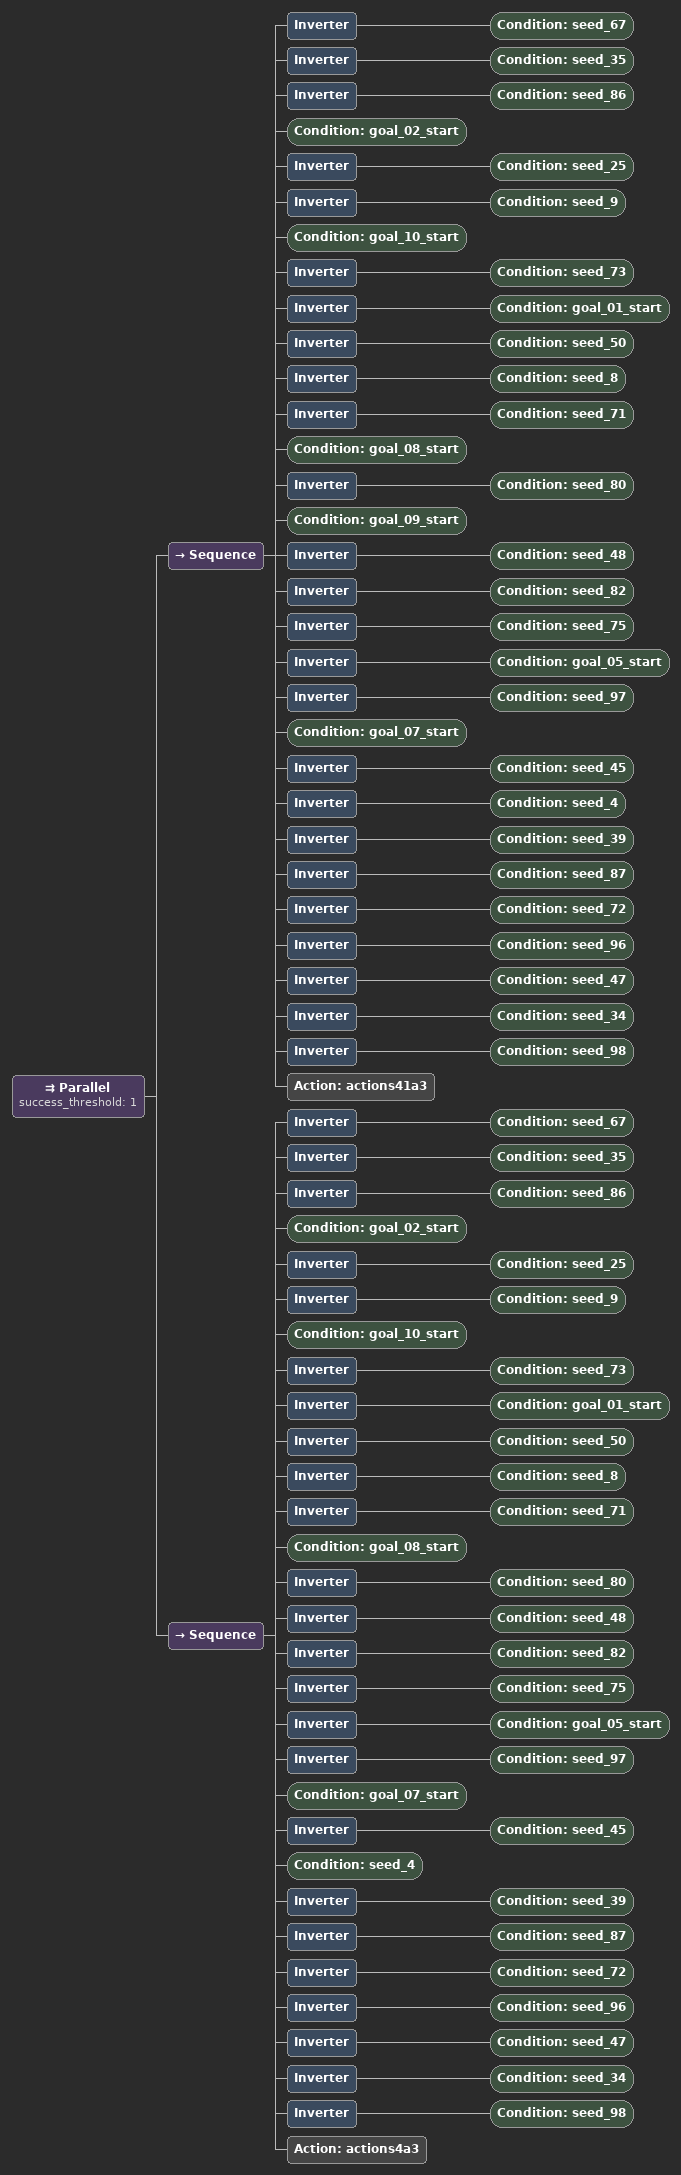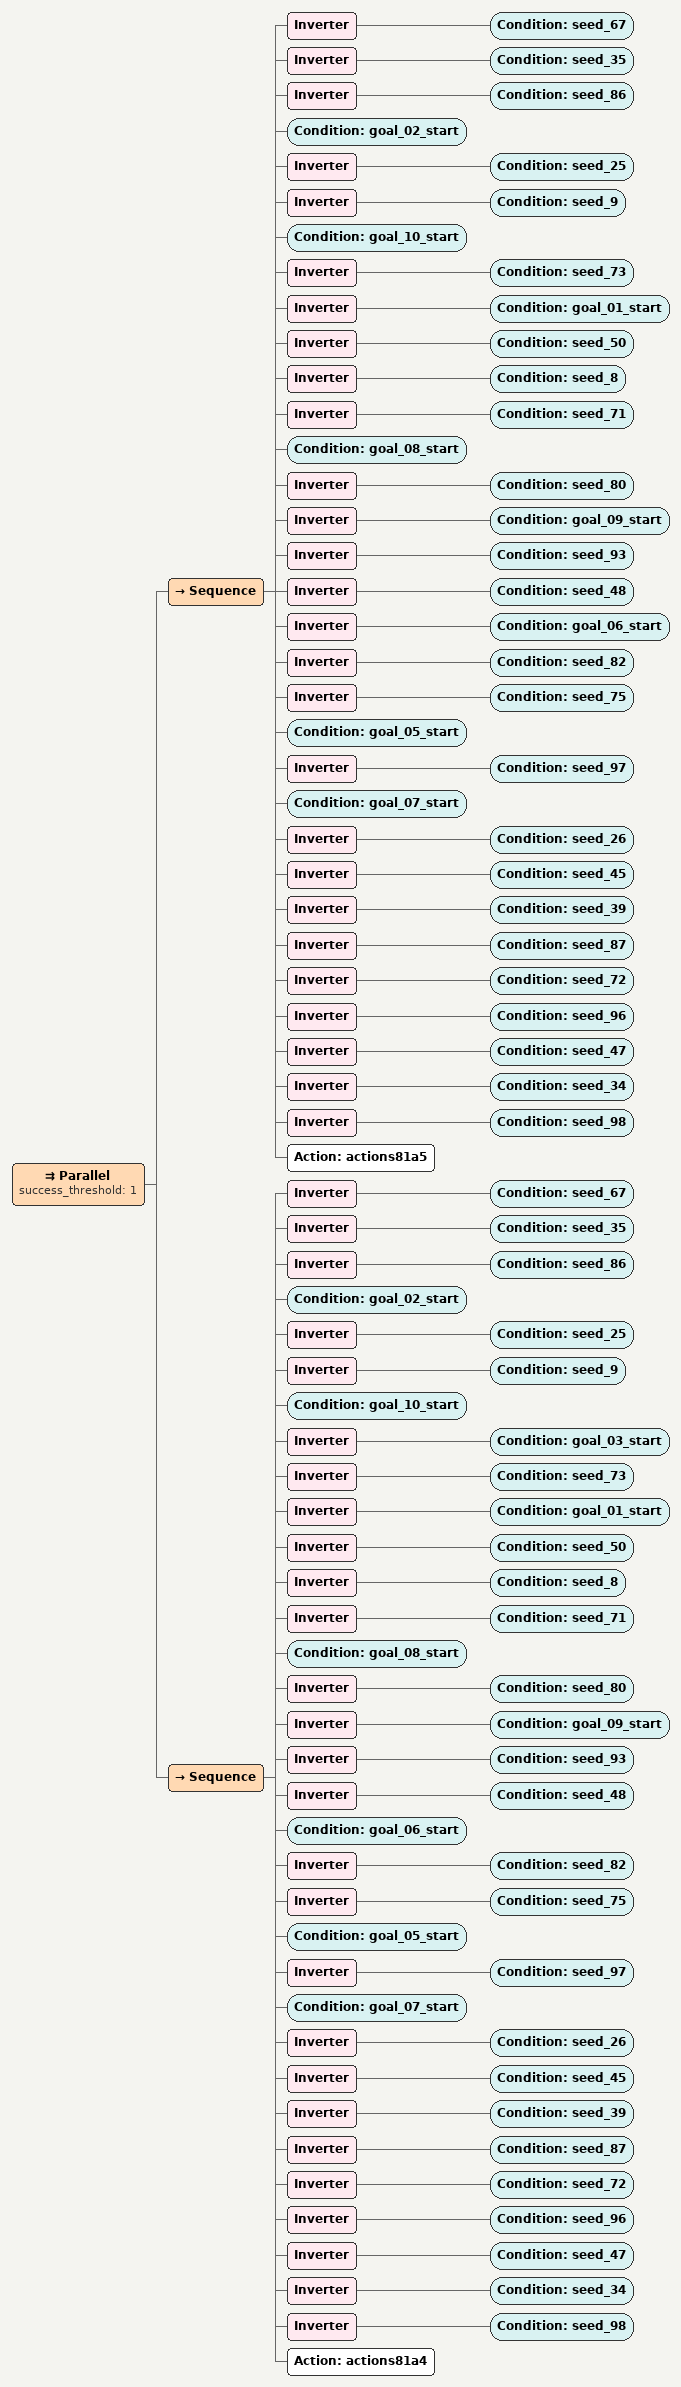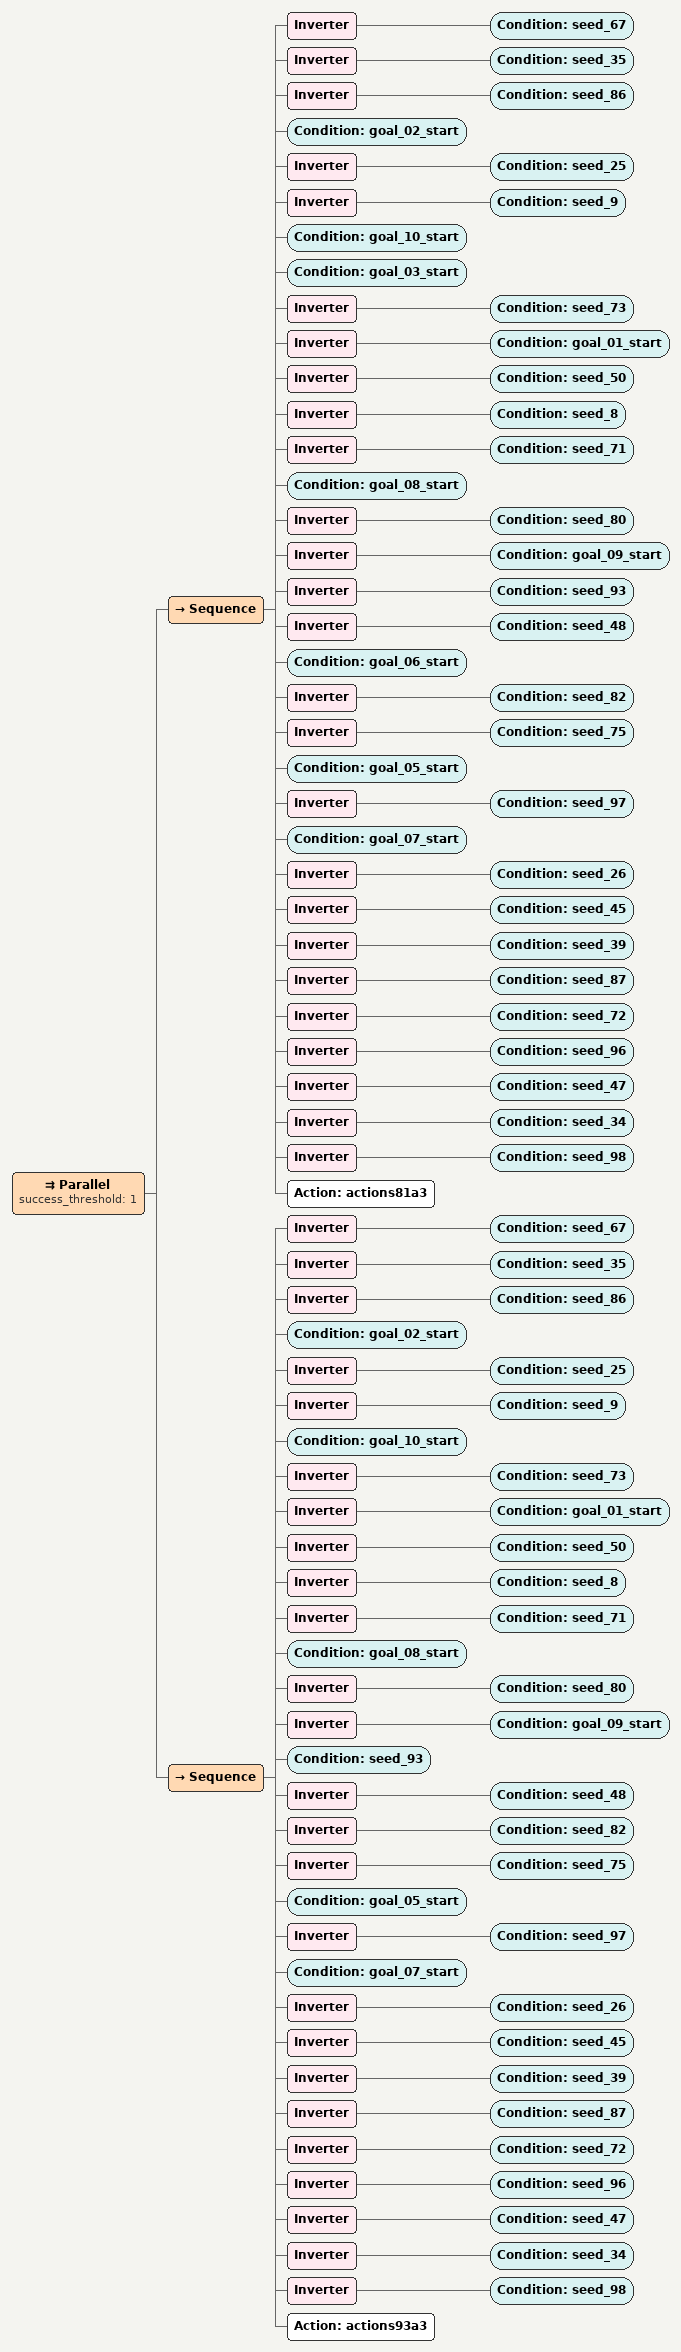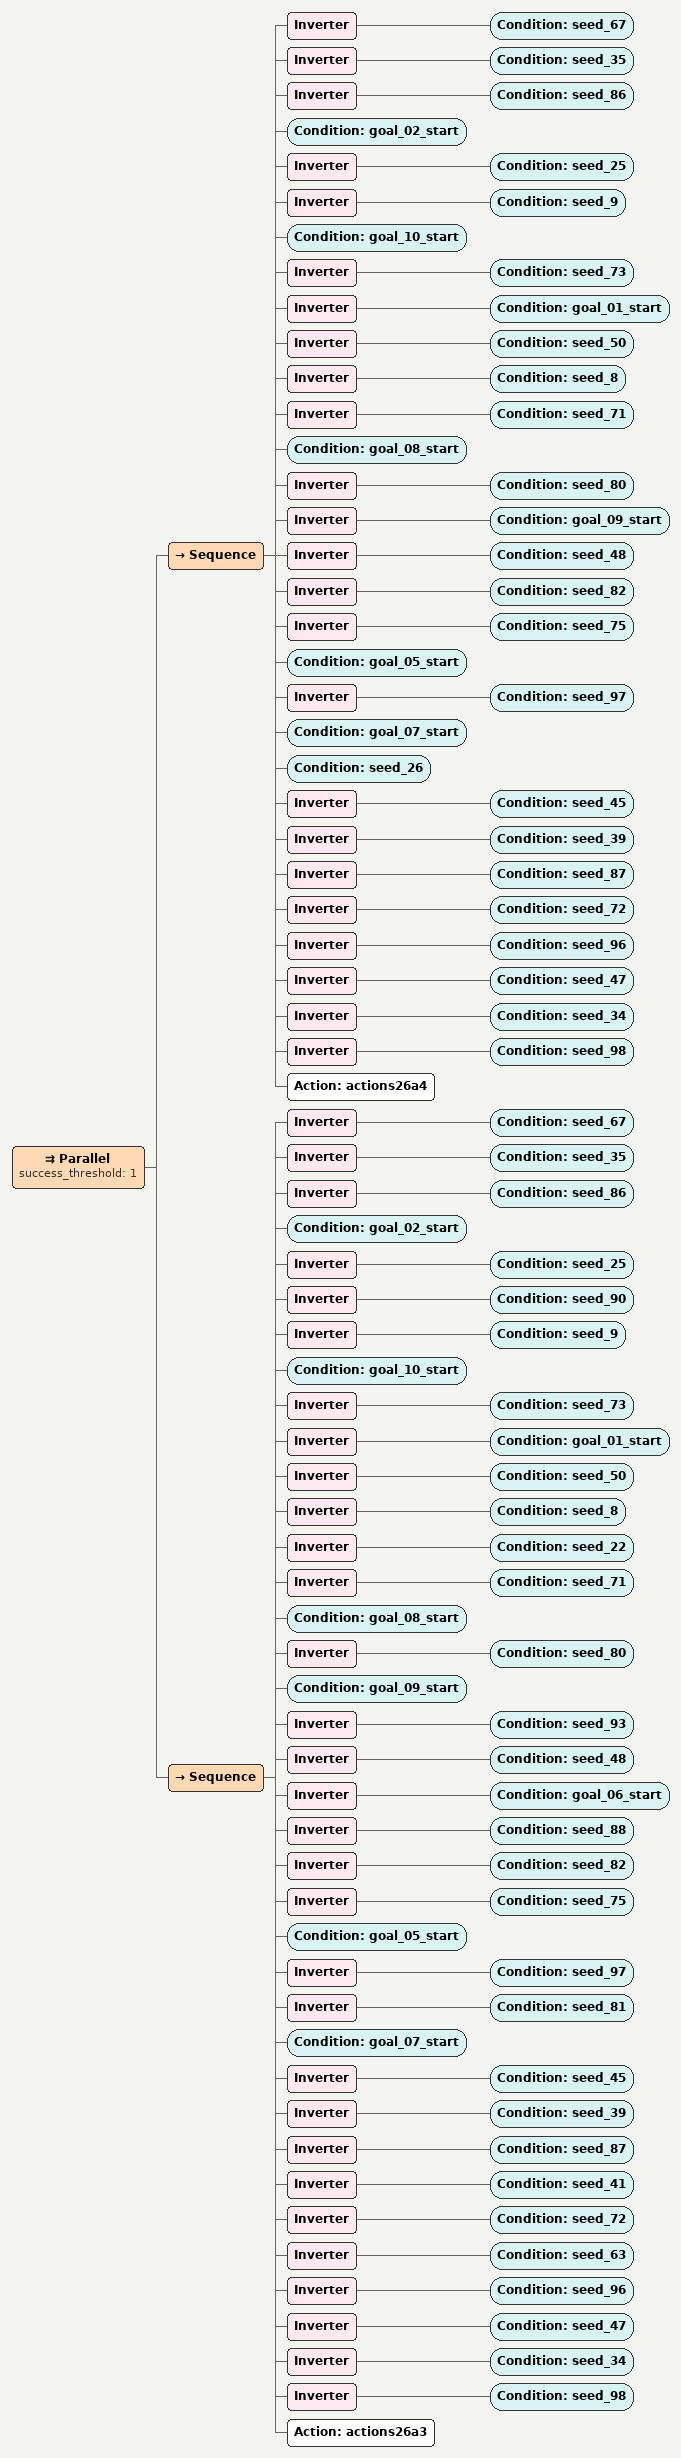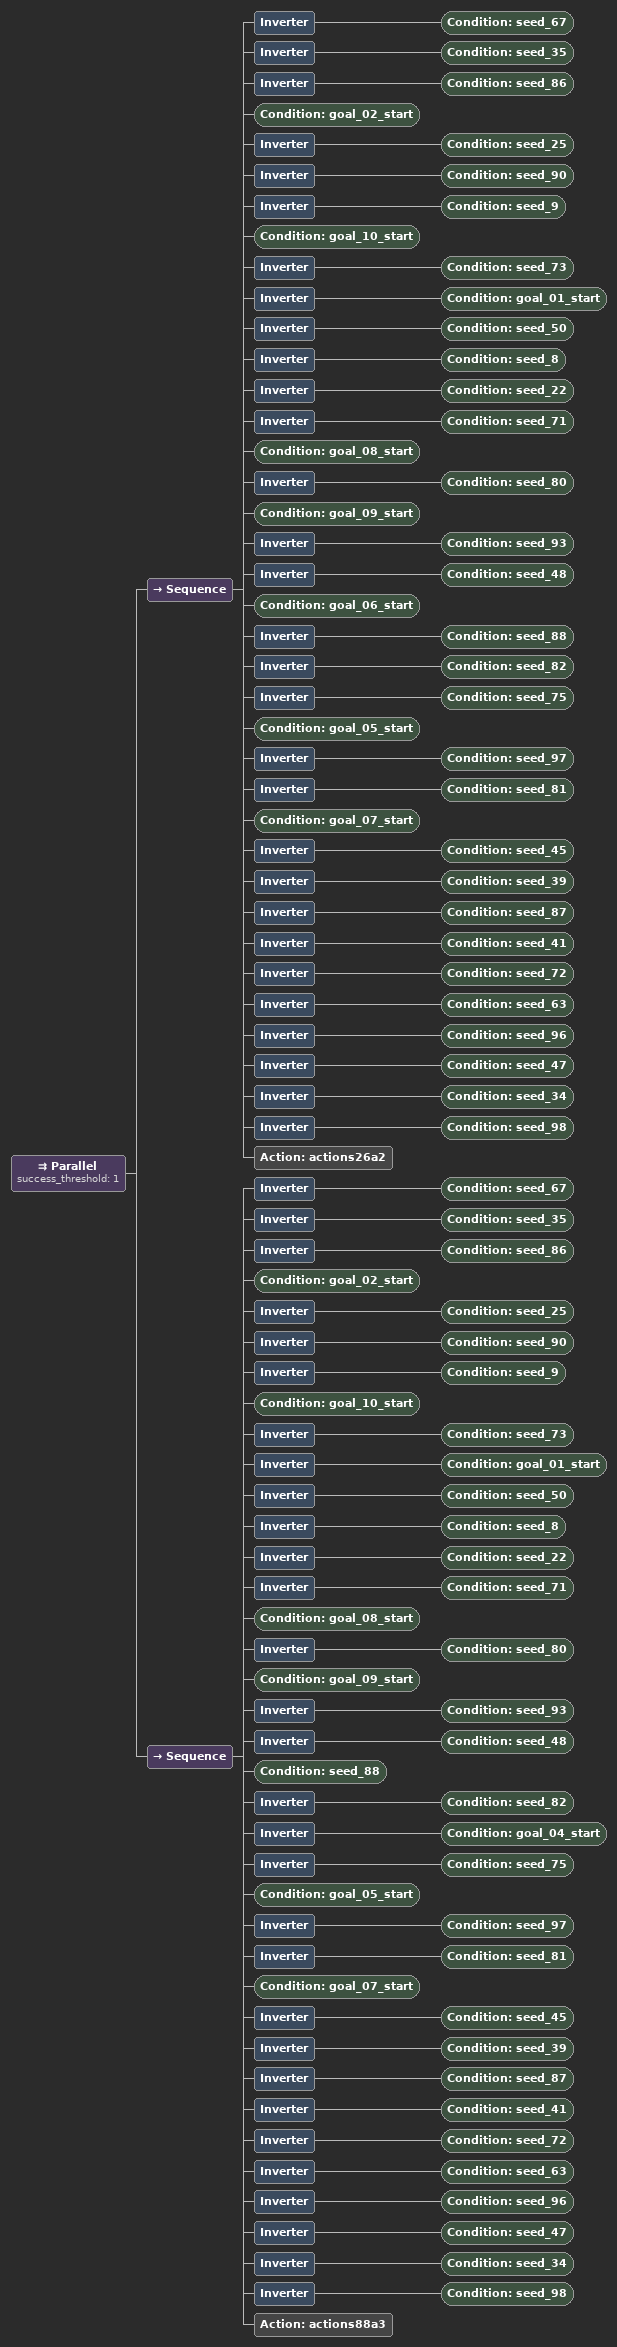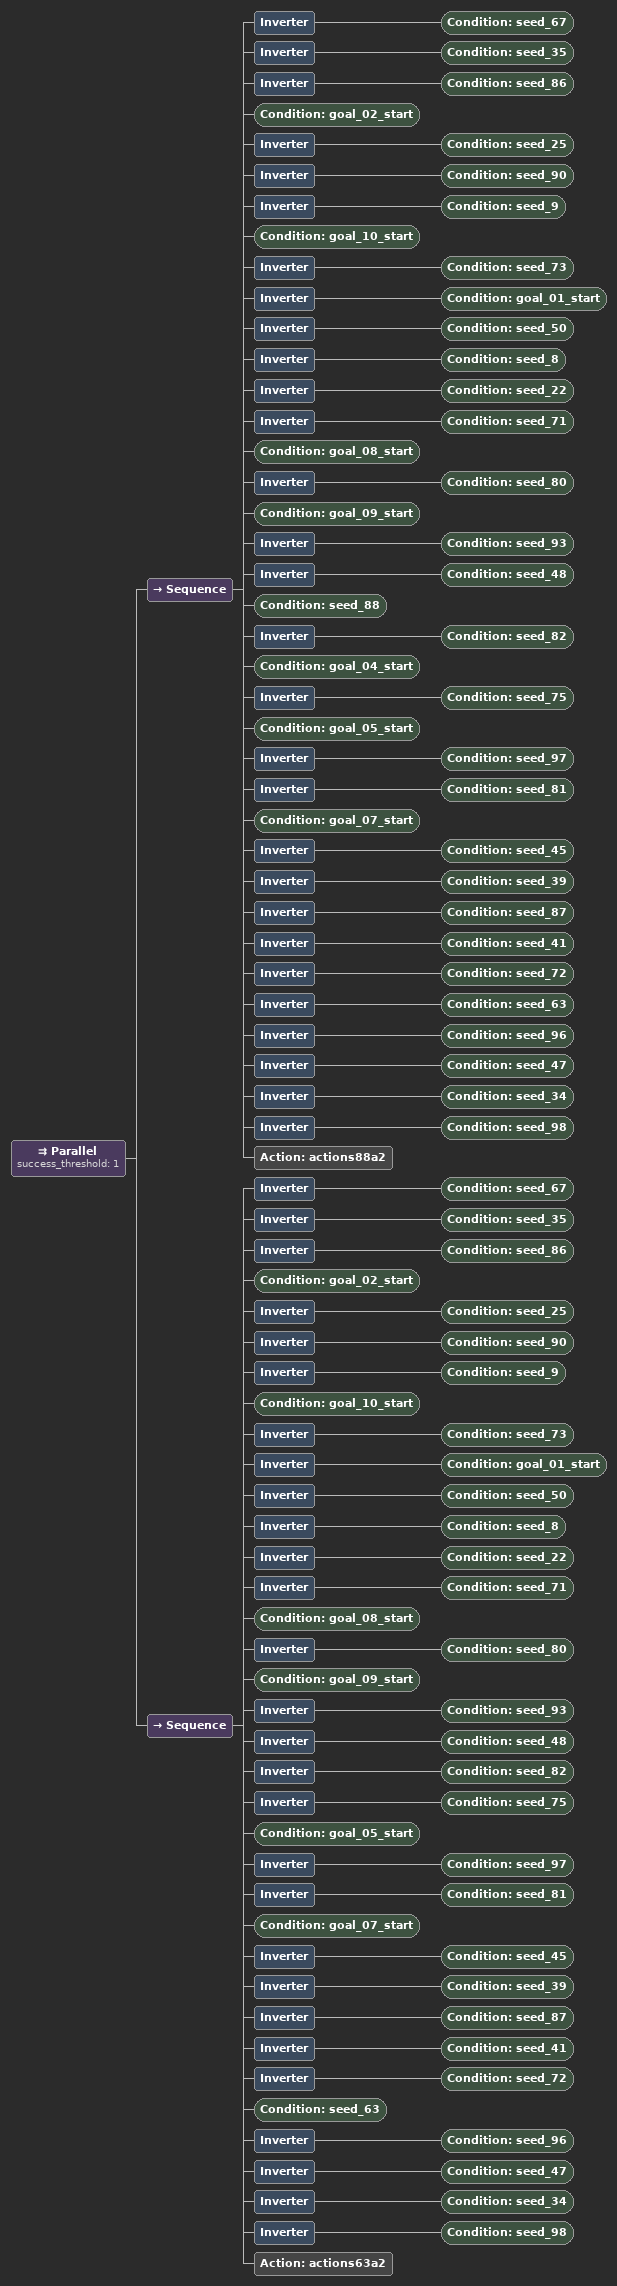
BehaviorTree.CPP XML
<Parallel success_threshold="1">
  <Sequence>
    <Inverter>
      <Condition ID="seed_67"/>
    </Inverter>
    <Inverter>
      <Condition ID="seed_35"/>
    </Inverter>
    <Inverter>
      <Condition ID="seed_86"/>
    </Inverter>
    <Condition ID="goal_02_start"/>
    <Inverter>
      <Condition ID="seed_25"/>
    </Inverter>
    <Inverter>
      <Condition ID="seed_9"/>
    </Inverter>
    <Condition ID="goal_10_start"/>
    <Inverter>
      <Condition ID="seed_73"/>
    </Inverter>
    <Inverter>
      <Condition ID="goal_01_start"/>
    </Inverter>
    <Inverter>
      <Condition ID="seed_50"/>
    </Inverter>
    <Inverter>
      <Condition ID="seed_8"/>
    </Inverter>
    <Inverter>
      <Condition ID="seed_71"/>
    </Inverter>
    <Condition ID="goal_08_start"/>
    <Inverter>
      <Condition ID="seed_80"/>
    </Inverter>
    <Condition ID="goal_09_start"/>
    <Inverter>
      <Condition ID="seed_48"/>
    </Inverter>
    <Inverter>
      <Condition ID="seed_82"/>
    </Inverter>
    <Inverter>
      <Condition ID="seed_75"/>
    </Inverter>
    <Inverter>
      <Condition ID="goal_05_start"/>
    </Inverter>
    <Inverter>
      <Condition ID="seed_97"/>
    </Inverter>
    <Condition ID="goal_07_start"/>
    <Inverter>
      <Condition ID="seed_45"/>
    </Inverter>
    <Inverter>
      <Condition ID="seed_4"/>
    </Inverter>
    <Inverter>
      <Condition ID="seed_39"/>
    </Inverter>
    <Inverter>
      <Condition ID="seed_87"/>
    </Inverter>
    <Inverter>
      <Condition ID="seed_72"/>
    </Inverter>
    <Inverter>
      <Condition ID="seed_96"/>
    </Inverter>
    <Inverter>
      <Condition ID="seed_47"/>
    </Inverter>
    <Inverter>
      <Condition ID="seed_34"/>
    </Inverter>
    <Inverter>
      <Condition ID="seed_98"/>
    </Inverter>
    <Action ID="actions41a3"/>
  </Sequence>
  <Sequence>
    <Inverter>
      <Condition ID="seed_67"/>
    </Inverter>
    <Inverter>
      <Condition ID="seed_35"/>
    </Inverter>
    <Inverter>
      <Condition ID="seed_86"/>
    </Inverter>
    <Condition ID="goal_02_start"/>
    <Inverter>
      <Condition ID="seed_25"/>
    </Inverter>
    <Inverter>
      <Condition ID="seed_9"/>
    </Inverter>
    <Condition ID="goal_10_start"/>
    <Inverter>
      <Condition ID="seed_73"/>
    </Inverter>
    <Inverter>
      <Condition ID="goal_01_start"/>
    </Inverter>
    <Inverter>
      <Condition ID="seed_50"/>
    </Inverter>
    <Inverter>
      <Condition ID="seed_8"/>
    </Inverter>
    <Inverter>
      <Condition ID="seed_71"/>
    </Inverter>
    <Condition ID="goal_08_start"/>
    <Inverter>
      <Condition ID="seed_80"/>
    </Inverter>
    <Inverter>
      <Condition ID="seed_48"/>
    </Inverter>
    <Inverter>
      <Condition ID="seed_82"/>
    </Inverter>
    <Inverter>
      <Condition ID="seed_75"/>
    </Inverter>
    <Inverter>
      <Condition ID="goal_05_start"/>
    </Inverter>
    <Inverter>
      <Condition ID="seed_97"/>
    </Inverter>
    <Condition ID="goal_07_start"/>
    <Inverter>
      <Condition ID="seed_45"/>
    </Inverter>
    <Condition ID="seed_4"/>
    <Inverter>
      <Condition ID="seed_39"/>
    </Inverter>
    <Inverter>
      <Condition ID="seed_87"/>
    </Inverter>
    <Inverter>
      <Condition ID="seed_72"/>
    </Inverter>
    <Inverter>
      <Condition ID="seed_96"/>
    </Inverter>
    <Inverter>
      <Condition ID="seed_47"/>
    </Inverter>
    <Inverter>
      <Condition ID="seed_34"/>
    </Inverter>
    <Inverter>
      <Condition ID="seed_98"/>
    </Inverter>
    <Action ID="actions4a3"/>
  </Sequence>
</Parallel>

<Parallel success_threshold="1">
  <Sequence>
    <Inverter>
      <Condition ID="seed_67"/>
    </Inverter>
    <Inverter>
      <Condition ID="seed_35"/>
    </Inverter>
    <Inverter>
      <Condition ID="seed_86"/>
    </Inverter>
    <Condition ID="goal_02_start"/>
    <Inverter>
      <Condition ID="seed_25"/>
    </Inverter>
    <Inverter>
      <Condition ID="seed_9"/>
    </Inverter>
    <Condition ID="goal_10_start"/>
    <Inverter>
      <Condition ID="seed_73"/>
    </Inverter>
    <Inverter>
      <Condition ID="goal_01_start"/>
    </Inverter>
    <Inverter>
      <Condition ID="seed_50"/>
    </Inverter>
    <Inverter>
      <Condition ID="seed_8"/>
    </Inverter>
    <Inverter>
      <Condition ID="seed_71"/>
    </Inverter>
    <Condition ID="goal_08_start"/>
    <Inverter>
      <Condition ID="seed_80"/>
    </Inverter>
    <Inverter>
      <Condition ID="goal_09_start"/>
    </Inverter>
    <Inverter>
      <Condition ID="seed_93"/>
    </Inverter>
    <Inverter>
      <Condition ID="seed_48"/>
    </Inverter>
    <Inverter>
      <Condition ID="goal_06_start"/>
    </Inverter>
    <Inverter>
      <Condition ID="seed_82"/>
    </Inverter>
    <Inverter>
      <Condition ID="seed_75"/>
    </Inverter>
    <Condition ID="goal_05_start"/>
    <Inverter>
      <Condition ID="seed_97"/>
    </Inverter>
    <Condition ID="goal_07_start"/>
    <Inverter>
      <Condition ID="seed_26"/>
    </Inverter>
    <Inverter>
      <Condition ID="seed_45"/>
    </Inverter>
    <Inverter>
      <Condition ID="seed_39"/>
    </Inverter>
    <Inverter>
      <Condition ID="seed_87"/>
    </Inverter>
    <Inverter>
      <Condition ID="seed_72"/>
    </Inverter>
    <Inverter>
      <Condition ID="seed_96"/>
    </Inverter>
    <Inverter>
      <Condition ID="seed_47"/>
    </Inverter>
    <Inverter>
      <Condition ID="seed_34"/>
    </Inverter>
    <Inverter>
      <Condition ID="seed_98"/>
    </Inverter>
    <Action ID="actions81a5"/>
  </Sequence>
  <Sequence>
    <Inverter>
      <Condition ID="seed_67"/>
    </Inverter>
    <Inverter>
      <Condition ID="seed_35"/>
    </Inverter>
    <Inverter>
      <Condition ID="seed_86"/>
    </Inverter>
    <Condition ID="goal_02_start"/>
    <Inverter>
      <Condition ID="seed_25"/>
    </Inverter>
    <Inverter>
      <Condition ID="seed_9"/>
    </Inverter>
    <Condition ID="goal_10_start"/>
    <Inverter>
      <Condition ID="goal_03_start"/>
    </Inverter>
    <Inverter>
      <Condition ID="seed_73"/>
    </Inverter>
    <Inverter>
      <Condition ID="goal_01_start"/>
    </Inverter>
    <Inverter>
      <Condition ID="seed_50"/>
    </Inverter>
    <Inverter>
      <Condition ID="seed_8"/>
    </Inverter>
    <Inverter>
      <Condition ID="seed_71"/>
    </Inverter>
    <Condition ID="goal_08_start"/>
    <Inverter>
      <Condition ID="seed_80"/>
    </Inverter>
    <Inverter>
      <Condition ID="goal_09_start"/>
    </Inverter>
    <Inverter>
      <Condition ID="seed_93"/>
    </Inverter>
    <Inverter>
      <Condition ID="seed_48"/>
    </Inverter>
    <Condition ID="goal_06_start"/>
    <Inverter>
      <Condition ID="seed_82"/>
    </Inverter>
    <Inverter>
      <Condition ID="seed_75"/>
    </Inverter>
    <Condition ID="goal_05_start"/>
    <Inverter>
      <Condition ID="seed_97"/>
    </Inverter>
    <Condition ID="goal_07_start"/>
    <Inverter>
      <Condition ID="seed_26"/>
    </Inverter>
    <Inverter>
      <Condition ID="seed_45"/>
    </Inverter>
    <Inverter>
      <Condition ID="seed_39"/>
    </Inverter>
    <Inverter>
      <Condition ID="seed_87"/>
    </Inverter>
    <Inverter>
      <Condition ID="seed_72"/>
    </Inverter>
    <Inverter>
      <Condition ID="seed_96"/>
    </Inverter>
    <Inverter>
      <Condition ID="seed_47"/>
    </Inverter>
    <Inverter>
      <Condition ID="seed_34"/>
    </Inverter>
    <Inverter>
      <Condition ID="seed_98"/>
    </Inverter>
    <Action ID="actions81a4"/>
  </Sequence>
</Parallel>

<Parallel success_threshold="1">
  <Sequence>
    <Inverter>
      <Condition ID="seed_67"/>
    </Inverter>
    <Inverter>
      <Condition ID="seed_35"/>
    </Inverter>
    <Inverter>
      <Condition ID="seed_86"/>
    </Inverter>
    <Condition ID="goal_02_start"/>
    <Inverter>
      <Condition ID="seed_25"/>
    </Inverter>
    <Inverter>
      <Condition ID="seed_9"/>
    </Inverter>
    <Condition ID="goal_10_start"/>
    <Condition ID="goal_03_start"/>
    <Inverter>
      <Condition ID="seed_73"/>
    </Inverter>
    <Inverter>
      <Condition ID="goal_01_start"/>
    </Inverter>
    <Inverter>
      <Condition ID="seed_50"/>
    </Inverter>
    <Inverter>
      <Condition ID="seed_8"/>
    </Inverter>
    <Inverter>
      <Condition ID="seed_71"/>
    </Inverter>
    <Condition ID="goal_08_start"/>
    <Inverter>
      <Condition ID="seed_80"/>
    </Inverter>
    <Inverter>
      <Condition ID="goal_09_start"/>
    </Inverter>
    <Inverter>
      <Condition ID="seed_93"/>
    </Inverter>
    <Inverter>
      <Condition ID="seed_48"/>
    </Inverter>
    <Condition ID="goal_06_start"/>
    <Inverter>
      <Condition ID="seed_82"/>
    </Inverter>
    <Inverter>
      <Condition ID="seed_75"/>
    </Inverter>
    <Condition ID="goal_05_start"/>
    <Inverter>
      <Condition ID="seed_97"/>
    </Inverter>
    <Condition ID="goal_07_start"/>
    <Inverter>
      <Condition ID="seed_26"/>
    </Inverter>
    <Inverter>
      <Condition ID="seed_45"/>
    </Inverter>
    <Inverter>
      <Condition ID="seed_39"/>
    </Inverter>
    <Inverter>
      <Condition ID="seed_87"/>
    </Inverter>
    <Inverter>
      <Condition ID="seed_72"/>
    </Inverter>
    <Inverter>
      <Condition ID="seed_96"/>
    </Inverter>
    <Inverter>
      <Condition ID="seed_47"/>
    </Inverter>
    <Inverter>
      <Condition ID="seed_34"/>
    </Inverter>
    <Inverter>
      <Condition ID="seed_98"/>
    </Inverter>
    <Action ID="actions81a3"/>
  </Sequence>
  <Sequence>
    <Inverter>
      <Condition ID="seed_67"/>
    </Inverter>
    <Inverter>
      <Condition ID="seed_35"/>
    </Inverter>
    <Inverter>
      <Condition ID="seed_86"/>
    </Inverter>
    <Condition ID="goal_02_start"/>
    <Inverter>
      <Condition ID="seed_25"/>
    </Inverter>
    <Inverter>
      <Condition ID="seed_9"/>
    </Inverter>
    <Condition ID="goal_10_start"/>
    <Inverter>
      <Condition ID="seed_73"/>
    </Inverter>
    <Inverter>
      <Condition ID="goal_01_start"/>
    </Inverter>
    <Inverter>
      <Condition ID="seed_50"/>
    </Inverter>
    <Inverter>
      <Condition ID="seed_8"/>
    </Inverter>
    <Inverter>
      <Condition ID="seed_71"/>
    </Inverter>
    <Condition ID="goal_08_start"/>
    <Inverter>
      <Condition ID="seed_80"/>
    </Inverter>
    <Inverter>
      <Condition ID="goal_09_start"/>
    </Inverter>
    <Condition ID="seed_93"/>
    <Inverter>
      <Condition ID="seed_48"/>
    </Inverter>
    <Inverter>
      <Condition ID="seed_82"/>
    </Inverter>
    <Inverter>
      <Condition ID="seed_75"/>
    </Inverter>
    <Condition ID="goal_05_start"/>
    <Inverter>
      <Condition ID="seed_97"/>
    </Inverter>
    <Condition ID="goal_07_start"/>
    <Inverter>
      <Condition ID="seed_26"/>
    </Inverter>
    <Inverter>
      <Condition ID="seed_45"/>
    </Inverter>
    <Inverter>
      <Condition ID="seed_39"/>
    </Inverter>
    <Inverter>
      <Condition ID="seed_87"/>
    </Inverter>
    <Inverter>
      <Condition ID="seed_72"/>
    </Inverter>
    <Inverter>
      <Condition ID="seed_96"/>
    </Inverter>
    <Inverter>
      <Condition ID="seed_47"/>
    </Inverter>
    <Inverter>
      <Condition ID="seed_34"/>
    </Inverter>
    <Inverter>
      <Condition ID="seed_98"/>
    </Inverter>
    <Action ID="actions93a3"/>
  </Sequence>
</Parallel>

<Parallel success_threshold="1">
  <Sequence>
    <Inverter>
      <Condition ID="seed_67"/>
    </Inverter>
    <Inverter>
      <Condition ID="seed_35"/>
    </Inverter>
    <Inverter>
      <Condition ID="seed_86"/>
    </Inverter>
    <Condition ID="goal_02_start"/>
    <Inverter>
      <Condition ID="seed_25"/>
    </Inverter>
    <Inverter>
      <Condition ID="seed_9"/>
    </Inverter>
    <Condition ID="goal_10_start"/>
    <Inverter>
      <Condition ID="seed_73"/>
    </Inverter>
    <Inverter>
      <Condition ID="goal_01_start"/>
    </Inverter>
    <Inverter>
      <Condition ID="seed_50"/>
    </Inverter>
    <Inverter>
      <Condition ID="seed_8"/>
    </Inverter>
    <Inverter>
      <Condition ID="seed_71"/>
    </Inverter>
    <Condition ID="goal_08_start"/>
    <Inverter>
      <Condition ID="seed_80"/>
    </Inverter>
    <Inverter>
      <Condition ID="goal_09_start"/>
    </Inverter>
    <Inverter>
      <Condition ID="seed_48"/>
    </Inverter>
    <Inverter>
      <Condition ID="seed_82"/>
    </Inverter>
    <Inverter>
      <Condition ID="seed_75"/>
    </Inverter>
    <Condition ID="goal_05_start"/>
    <Inverter>
      <Condition ID="seed_97"/>
    </Inverter>
    <Condition ID="goal_07_start"/>
    <Condition ID="seed_26"/>
    <Inverter>
      <Condition ID="seed_45"/>
    </Inverter>
    <Inverter>
      <Condition ID="seed_39"/>
    </Inverter>
    <Inverter>
      <Condition ID="seed_87"/>
    </Inverter>
    <Inverter>
      <Condition ID="seed_72"/>
    </Inverter>
    <Inverter>
      <Condition ID="seed_96"/>
    </Inverter>
    <Inverter>
      <Condition ID="seed_47"/>
    </Inverter>
    <Inverter>
      <Condition ID="seed_34"/>
    </Inverter>
    <Inverter>
      <Condition ID="seed_98"/>
    </Inverter>
    <Action ID="actions26a4"/>
  </Sequence>
  <Sequence>
    <Inverter>
      <Condition ID="seed_67"/>
    </Inverter>
    <Inverter>
      <Condition ID="seed_35"/>
    </Inverter>
    <Inverter>
      <Condition ID="seed_86"/>
    </Inverter>
    <Condition ID="goal_02_start"/>
    <Inverter>
      <Condition ID="seed_25"/>
    </Inverter>
    <Inverter>
      <Condition ID="seed_90"/>
    </Inverter>
    <Inverter>
      <Condition ID="seed_9"/>
    </Inverter>
    <Condition ID="goal_10_start"/>
    <Inverter>
      <Condition ID="seed_73"/>
    </Inverter>
    <Inverter>
      <Condition ID="goal_01_start"/>
    </Inverter>
    <Inverter>
      <Condition ID="seed_50"/>
    </Inverter>
    <Inverter>
      <Condition ID="seed_8"/>
    </Inverter>
    <Inverter>
      <Condition ID="seed_22"/>
    </Inverter>
    <Inverter>
      <Condition ID="seed_71"/>
    </Inverter>
    <Condition ID="goal_08_start"/>
    <Inverter>
      <Condition ID="seed_80"/>
    </Inverter>
    <Condition ID="goal_09_start"/>
    <Inverter>
      <Condition ID="seed_93"/>
    </Inverter>
    <Inverter>
      <Condition ID="seed_48"/>
    </Inverter>
    <Inverter>
      <Condition ID="goal_06_start"/>
    </Inverter>
    <Inverter>
      <Condition ID="seed_88"/>
    </Inverter>
    <Inverter>
      <Condition ID="seed_82"/>
    </Inverter>
    <Inverter>
      <Condition ID="seed_75"/>
    </Inverter>
    <Condition ID="goal_05_start"/>
    <Inverter>
      <Condition ID="seed_97"/>
    </Inverter>
    <Inverter>
      <Condition ID="seed_81"/>
    </Inverter>
    <Condition ID="goal_07_start"/>
    <Inverter>
      <Condition ID="seed_45"/>
    </Inverter>
    <Inverter>
      <Condition ID="seed_39"/>
    </Inverter>
    <Inverter>
      <Condition ID="seed_87"/>
    </Inverter>
    <Inverter>
      <Condition ID="seed_41"/>
    </Inverter>
    <Inverter>
      <Condition ID="seed_72"/>
    </Inverter>
    <Inverter>
      <Condition ID="seed_63"/>
    </Inverter>
    <Inverter>
      <Condition ID="seed_96"/>
    </Inverter>
    <Inverter>
      <Condition ID="seed_47"/>
    </Inverter>
    <Inverter>
      <Condition ID="seed_34"/>
    </Inverter>
    <Inverter>
      <Condition ID="seed_98"/>
    </Inverter>
    <Action ID="actions26a3"/>
  </Sequence>
</Parallel>

<Parallel success_threshold="1">
  <Sequence>
    <Inverter>
      <Condition ID="seed_67"/>
    </Inverter>
    <Inverter>
      <Condition ID="seed_35"/>
    </Inverter>
    <Inverter>
      <Condition ID="seed_86"/>
    </Inverter>
    <Condition ID="goal_02_start"/>
    <Inverter>
      <Condition ID="seed_25"/>
    </Inverter>
    <Inverter>
      <Condition ID="seed_90"/>
    </Inverter>
    <Inverter>
      <Condition ID="seed_9"/>
    </Inverter>
    <Condition ID="goal_10_start"/>
    <Inverter>
      <Condition ID="seed_73"/>
    </Inverter>
    <Inverter>
      <Condition ID="goal_01_start"/>
    </Inverter>
    <Inverter>
      <Condition ID="seed_50"/>
    </Inverter>
    <Inverter>
      <Condition ID="seed_8"/>
    </Inverter>
    <Inverter>
      <Condition ID="seed_22"/>
    </Inverter>
    <Inverter>
      <Condition ID="seed_71"/>
    </Inverter>
    <Condition ID="goal_08_start"/>
    <Inverter>
      <Condition ID="seed_80"/>
    </Inverter>
    <Condition ID="goal_09_start"/>
    <Inverter>
      <Condition ID="seed_93"/>
    </Inverter>
    <Inverter>
      <Condition ID="seed_48"/>
    </Inverter>
    <Condition ID="goal_06_start"/>
    <Inverter>
      <Condition ID="seed_88"/>
    </Inverter>
    <Inverter>
      <Condition ID="seed_82"/>
    </Inverter>
    <Inverter>
      <Condition ID="seed_75"/>
    </Inverter>
    <Condition ID="goal_05_start"/>
    <Inverter>
      <Condition ID="seed_97"/>
    </Inverter>
    <Inverter>
      <Condition ID="seed_81"/>
    </Inverter>
    <Condition ID="goal_07_start"/>
    <Inverter>
      <Condition ID="seed_45"/>
    </Inverter>
    <Inverter>
      <Condition ID="seed_39"/>
    </Inverter>
    <Inverter>
      <Condition ID="seed_87"/>
    </Inverter>
    <Inverter>
      <Condition ID="seed_41"/>
    </Inverter>
    <Inverter>
      <Condition ID="seed_72"/>
    </Inverter>
    <Inverter>
      <Condition ID="seed_63"/>
    </Inverter>
    <Inverter>
      <Condition ID="seed_96"/>
    </Inverter>
    <Inverter>
      <Condition ID="seed_47"/>
    </Inverter>
    <Inverter>
      <Condition ID="seed_34"/>
    </Inverter>
    <Inverter>
      <Condition ID="seed_98"/>
    </Inverter>
    <Action ID="actions26a2"/>
  </Sequence>
  <Sequence>
    <Inverter>
      <Condition ID="seed_67"/>
    </Inverter>
    <Inverter>
      <Condition ID="seed_35"/>
    </Inverter>
    <Inverter>
      <Condition ID="seed_86"/>
    </Inverter>
    <Condition ID="goal_02_start"/>
    <Inverter>
      <Condition ID="seed_25"/>
    </Inverter>
    <Inverter>
      <Condition ID="seed_90"/>
    </Inverter>
    <Inverter>
      <Condition ID="seed_9"/>
    </Inverter>
    <Condition ID="goal_10_start"/>
    <Inverter>
      <Condition ID="seed_73"/>
    </Inverter>
    <Inverter>
      <Condition ID="goal_01_start"/>
    </Inverter>
    <Inverter>
      <Condition ID="seed_50"/>
    </Inverter>
    <Inverter>
      <Condition ID="seed_8"/>
    </Inverter>
    <Inverter>
      <Condition ID="seed_22"/>
    </Inverter>
    <Inverter>
      <Condition ID="seed_71"/>
    </Inverter>
    <Condition ID="goal_08_start"/>
    <Inverter>
      <Condition ID="seed_80"/>
    </Inverter>
    <Condition ID="goal_09_start"/>
    <Inverter>
      <Condition ID="seed_93"/>
    </Inverter>
    <Inverter>
      <Condition ID="seed_48"/>
    </Inverter>
    <Condition ID="seed_88"/>
    <Inverter>
      <Condition ID="seed_82"/>
    </Inverter>
    <Inverter>
      <Condition ID="goal_04_start"/>
    </Inverter>
    <Inverter>
      <Condition ID="seed_75"/>
    </Inverter>
    <Condition ID="goal_05_start"/>
    <Inverter>
      <Condition ID="seed_97"/>
    </Inverter>
    <Inverter>
      <Condition ID="seed_81"/>
    </Inverter>
    <Condition ID="goal_07_start"/>
    <Inverter>
      <Condition ID="seed_45"/>
    </Inverter>
    <Inverter>
      <Condition ID="seed_39"/>
    </Inverter>
    <Inverter>
      <Condition ID="seed_87"/>
    </Inverter>
    <Inverter>
      <Condition ID="seed_41"/>
    </Inverter>
    <Inverter>
      <Condition ID="seed_72"/>
    </Inverter>
    <Inverter>
      <Condition ID="seed_63"/>
    </Inverter>
    <Inverter>
      <Condition ID="seed_96"/>
    </Inverter>
    <Inverter>
      <Condition ID="seed_47"/>
    </Inverter>
    <Inverter>
      <Condition ID="seed_34"/>
    </Inverter>
    <Inverter>
      <Condition ID="seed_98"/>
    </Inverter>
    <Action ID="actions88a3"/>
  </Sequence>
</Parallel>

<Parallel success_threshold="1">
  <Sequence>
    <Inverter>
      <Condition ID="seed_67"/>
    </Inverter>
    <Inverter>
      <Condition ID="seed_35"/>
    </Inverter>
    <Inverter>
      <Condition ID="seed_86"/>
    </Inverter>
    <Condition ID="goal_02_start"/>
    <Inverter>
      <Condition ID="seed_25"/>
    </Inverter>
    <Inverter>
      <Condition ID="seed_90"/>
    </Inverter>
    <Inverter>
      <Condition ID="seed_9"/>
    </Inverter>
    <Condition ID="goal_10_start"/>
    <Inverter>
      <Condition ID="seed_73"/>
    </Inverter>
    <Inverter>
      <Condition ID="goal_01_start"/>
    </Inverter>
    <Inverter>
      <Condition ID="seed_50"/>
    </Inverter>
    <Inverter>
      <Condition ID="seed_8"/>
    </Inverter>
    <Inverter>
      <Condition ID="seed_22"/>
    </Inverter>
    <Inverter>
      <Condition ID="seed_71"/>
    </Inverter>
    <Condition ID="goal_08_start"/>
    <Inverter>
      <Condition ID="seed_80"/>
    </Inverter>
    <Condition ID="goal_09_start"/>
    <Inverter>
      <Condition ID="seed_93"/>
    </Inverter>
    <Inverter>
      <Condition ID="seed_48"/>
    </Inverter>
    <Condition ID="seed_88"/>
    <Inverter>
      <Condition ID="seed_82"/>
    </Inverter>
    <Condition ID="goal_04_start"/>
    <Inverter>
      <Condition ID="seed_75"/>
    </Inverter>
    <Condition ID="goal_05_start"/>
    <Inverter>
      <Condition ID="seed_97"/>
    </Inverter>
    <Inverter>
      <Condition ID="seed_81"/>
    </Inverter>
    <Condition ID="goal_07_start"/>
    <Inverter>
      <Condition ID="seed_45"/>
    </Inverter>
    <Inverter>
      <Condition ID="seed_39"/>
    </Inverter>
    <Inverter>
      <Condition ID="seed_87"/>
    </Inverter>
    <Inverter>
      <Condition ID="seed_41"/>
    </Inverter>
    <Inverter>
      <Condition ID="seed_72"/>
    </Inverter>
    <Inverter>
      <Condition ID="seed_63"/>
    </Inverter>
    <Inverter>
      <Condition ID="seed_96"/>
    </Inverter>
    <Inverter>
      <Condition ID="seed_47"/>
    </Inverter>
    <Inverter>
      <Condition ID="seed_34"/>
    </Inverter>
    <Inverter>
      <Condition ID="seed_98"/>
    </Inverter>
    <Action ID="actions88a2"/>
  </Sequence>
  <Sequence>
    <Inverter>
      <Condition ID="seed_67"/>
    </Inverter>
    <Inverter>
      <Condition ID="seed_35"/>
    </Inverter>
    <Inverter>
      <Condition ID="seed_86"/>
    </Inverter>
    <Condition ID="goal_02_start"/>
    <Inverter>
      <Condition ID="seed_25"/>
    </Inverter>
    <Inverter>
      <Condition ID="seed_90"/>
    </Inverter>
    <Inverter>
      <Condition ID="seed_9"/>
    </Inverter>
    <Condition ID="goal_10_start"/>
    <Inverter>
      <Condition ID="seed_73"/>
    </Inverter>
    <Inverter>
      <Condition ID="goal_01_start"/>
    </Inverter>
    <Inverter>
      <Condition ID="seed_50"/>
    </Inverter>
    <Inverter>
      <Condition ID="seed_8"/>
    </Inverter>
    <Inverter>
      <Condition ID="seed_22"/>
    </Inverter>
    <Inverter>
      <Condition ID="seed_71"/>
    </Inverter>
    <Condition ID="goal_08_start"/>
    <Inverter>
      <Condition ID="seed_80"/>
    </Inverter>
    <Condition ID="goal_09_start"/>
    <Inverter>
      <Condition ID="seed_93"/>
    </Inverter>
    <Inverter>
      <Condition ID="seed_48"/>
    </Inverter>
    <Inverter>
      <Condition ID="seed_82"/>
    </Inverter>
    <Inverter>
      <Condition ID="seed_75"/>
    </Inverter>
    <Condition ID="goal_05_start"/>
    <Inverter>
      <Condition ID="seed_97"/>
    </Inverter>
    <Inverter>
      <Condition ID="seed_81"/>
    </Inverter>
    <Condition ID="goal_07_start"/>
    <Inverter>
      <Condition ID="seed_45"/>
    </Inverter>
    <Inverter>
      <Condition ID="seed_39"/>
    </Inverter>
    <Inverter>
      <Condition ID="seed_87"/>
    </Inverter>
    <Inverter>
      <Condition ID="seed_41"/>
    </Inverter>
    <Inverter>
      <Condition ID="seed_72"/>
    </Inverter>
    <Condition ID="seed_63"/>
    <Inverter>
      <Condition ID="seed_96"/>
    </Inverter>
    <Inverter>
      <Condition ID="seed_47"/>
    </Inverter>
    <Inverter>
      <Condition ID="seed_34"/>
    </Inverter>
    <Inverter>
      <Condition ID="seed_98"/>
    </Inverter>
    <Action ID="actions63a2"/>
  </Sequence>
</Parallel>
